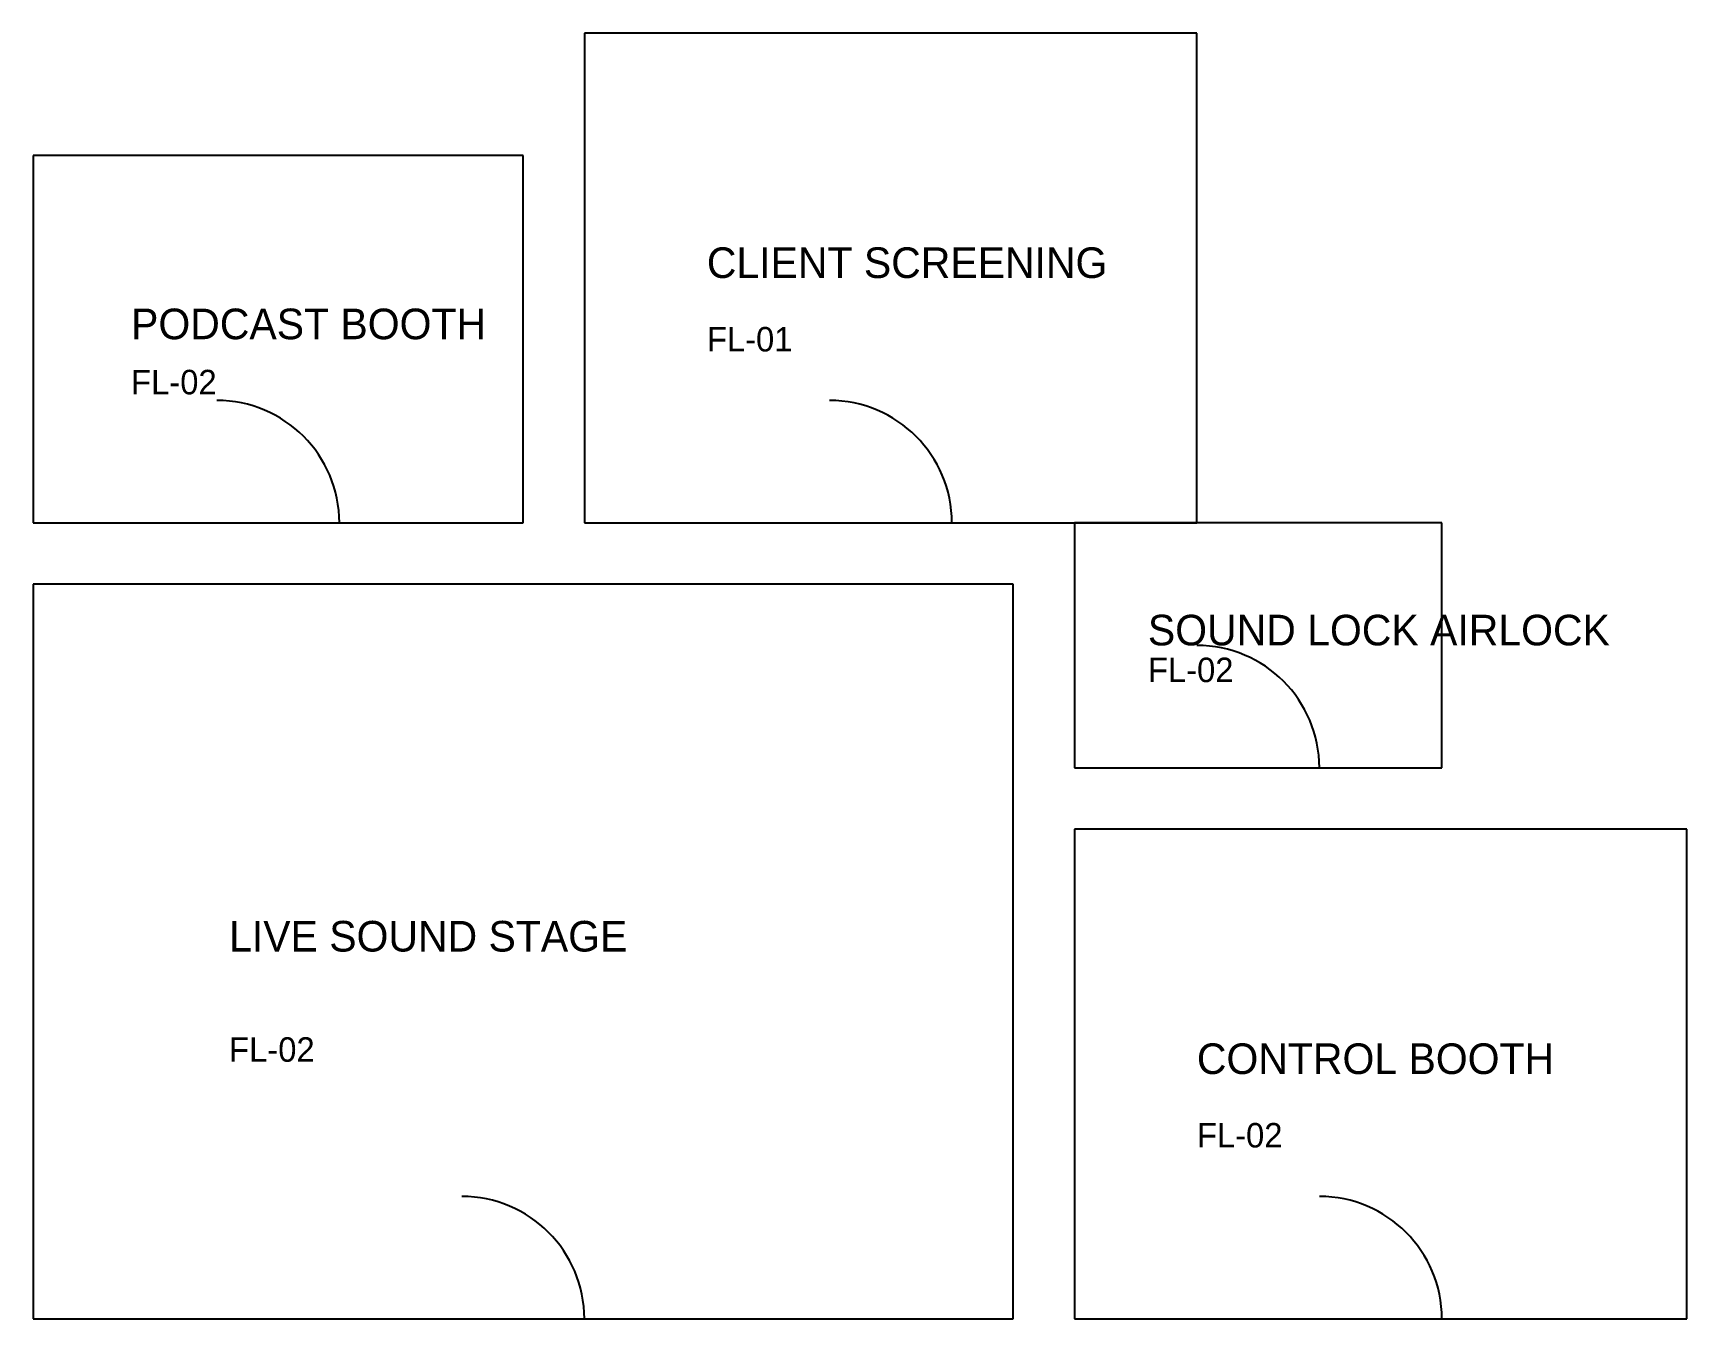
# Model space of a CAD drawing. Header units: millimetres. Extents: x 0 to 13500, y 0 to 10500.
import ezdxf

# ---------------------------------------------------------------- set-up
doc = ezdxf.new("R2010")
doc.units = ezdxf.units.MM

# ---------------------------------------------------------------- blocks, each defined once
blk = doc.blocks.new('SOUNDPROOF_DOOR_1000')
blk.add_line((0, 0), (1000, 0))
blk.add_arc((0, 0), 1000, 0, 90)

msp = doc.modelspace()

# ---------------------------------------------------------------- linework, layer by layer
at = {"layer": 'STAGGERED_STUD_ACOUSTIC_WALL'}
for p, q in [((9500, 10500), (4500, 10500)), ((4500, 10500), (4500, 6500)), ((9500, 6500), (9500, 10500)), ((4000, 9500), (0, 9500)), ((0, 9500), (0, 6500)), ((4000, 6500), (4000, 9500)), ((0, 6500), (4000, 6500)), ((4500, 6500), (9500, 6500)), ((11500, 6500), (8500, 6500)), ((8500, 6500), (8500, 4500)), ((11500, 4500), (11500, 6500)), ((8000, 6000), (0, 6000)), ((0, 6000), (0, 0)), ((8000, 0), (8000, 6000)), ((8500, 4500), (11500, 4500)), ((13500, 4000), (8500, 4000)), ((8500, 4000), (8500, 0)), ((13500, 0), (13500, 4000)), ((0, 0), (8000, 0)), ((8500, 0), (13500, 0))]:
    msp.add_line(p, q, dxfattribs=at)

# ---------------------------------------------------------------- block references
at = {"layer": 'ACOUSTIC_SEAL_DOORS'}
for p in [(1500, 6500), (6500, 6500), (9500, 4500), (3500, 0), (10500, 0)]:
    msp.add_blockref('SOUNDPROOF_DOOR_1000', p, dxfattribs=at)

# ---------------------------------------------------------------- texts
at = {"layer": 'AUDIO_TEXT'}
for s, p in [('CLIENT SCREENING', (5500, 8500)), ('PODCAST BOOTH', (800, 8000)), ('SOUND LOCK AIRLOCK', (9100, 5500)), ('LIVE SOUND STAGE', (1600, 3000)), ('CONTROL BOOTH', (9500, 2000))]:
    msp.add_text(s, height=250, dxfattribs=at).set_placement(p)
at = {"layer": 'FLOATING_FLOOR_TILES'}
for s, p in [('FL-01', (5500, 7900)), ('FL-02', (800, 7550)), ('FL-02', (9100, 5200)), ('FL-02', (1600, 2100)), ('FL-02', (9500, 1400))]:
    msp.add_text(s, height=200, dxfattribs=at).set_placement(p)

doc.saveas('drawing.dxf')
